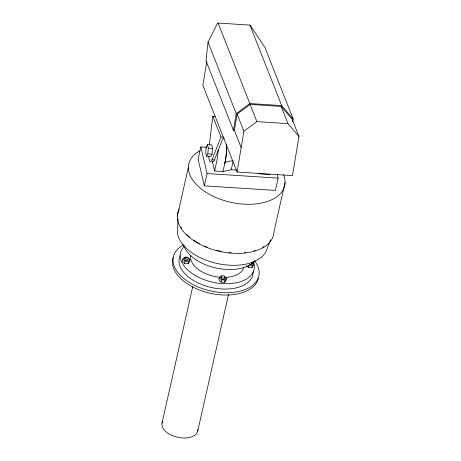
<?xml version="1.0" encoding="UTF-8"?>
<svg xmlns="http://www.w3.org/2000/svg" width="461" height="461" viewBox="0 0 461 461"><rect width="100%" height="100%" fill="white"/><g stroke="black" fill="none" stroke-linecap="round" stroke-linejoin="round"><path stroke-width="0.69" d="M178.05 218.52L177.669 227.872A45.95 26.289 12.7 0 0 217.154 263.479A45.95 26.289 12.7 0 0 267.415 247.626L270.642 240.043M206.488 156.227L207.802 153.928L208.303 148.154L207.49 144.679L211.72 144.95L212.533 148.425L212.031 154.199L210.717 156.498L206.488 156.227L205.675 152.752L206.176 146.978L207.49 144.679M292.723 121.739L293.179 119.007L264.891 47.362L250.432 25.707L249.914 25.101L218.065 23.05L217.379 23.557L208.026 42.182L205.992 60.794L233.456 130.348L234.378 130.405L241.172 147.606M209.294 144.973L212.815 116.31L215.154 116.466M206.799 61.549L202.828 85.256L237.087 172.011L292.447 175.578L298.987 136.502L292.199 119.301L281.175 106.428L250.087 104.428L237.115 114.074L234.378 130.405M233.456 130.348L236.251 113.665L208.026 42.182M237.087 172.011L243.904 131.276L237.115 114.074M177.318 216.249L188.382 167.136M206.609 147.284L200.869 146.915L198.103 159.195L204.332 185.835L275.355 190.41L278.121 178.13L277.303 174.627M182.787 259.111L182.291 261.329L184.538 263.358L188.134 263.588L189.488 261.796L189.99 259.578L187.742 257.549L184.141 257.319L182.787 259.111L185.034 261.139L188.635 261.37L189.99 259.578M184.538 263.358L185.034 261.139M204.332 185.835L207.098 173.555L200.869 146.915M188.134 263.588L188.635 261.37M236.798 170.109L231.215 169.746L222.945 171.527L214.572 170.991L216.658 161.725A18.336 4.016 -86.3 0 0 218.162 150.182M162.013 423.1L192.79 286.517M222.945 171.527L225.031 162.26A18.336 4.016 -86.3 0 0 226.633 144.714M231.215 169.746L233.007 161.805M221.827 276.11L220.629 276.035L219.275 277.827L218.773 280.052L221.021 282.074L224.622 282.305L225.976 280.513L226.478 278.294L224.23 276.266M221.021 282.074L221.522 279.856L219.275 277.827M224.622 282.305L225.124 280.086L226.478 278.294M197.757 430.966L228.535 294.389M253.752 263.542L253.256 265.761L251.902 267.553L248.3 267.322L248.802 265.104L252.398 265.334L253.752 263.542L252.403 262.326M251.902 267.553L252.398 265.334M285.071 182.47L274.001 231.583A49.154 28.121 12.7 0 1 218.583 251.147A49.154 28.121 12.7 0 1 179.162 209.144M224.657 163.632L225.031 162.26L233.306 160.48M224.311 138.577L222.882 138.484L214.411 160.002L211.968 159.84L220.969 136.975L212.815 116.31M236.251 113.665L249.85 103.552L281.7 105.598L293.179 119.007M243.904 131.276L256.881 121.623L287.964 123.629L298.987 136.502M220.969 136.975L223.314 137.124M208.303 148.154L212.533 148.425M207.802 153.928L212.031 154.199M269.65 174.535L260.649 173.953L258.022 173.123M207.098 173.555L278.121 178.13M221.522 279.856L225.124 280.086M246.502 265.697L248.3 267.322M249.914 25.101L281.7 105.598M281.175 106.428L287.964 123.629M218.065 23.05L249.85 103.552M250.087 104.428L256.881 121.623M212.342 161.442L214.572 170.991M211.968 159.84A11.237 2.461 -86.3 0 1 208.718 156.4M214.411 160.002A11.237 2.461 -86.3 0 1 212.423 161.604M226.605 144.76A18.215 3.993 -86.3 0 1 225.014 162.186M283.624 174.834A49.154 28.121 12.7 0 1 225.821 201.031A49.154 28.121 12.7 0 1 199.774 150.856M270.763 239.899A48.538 27.769 12.7 0 1 269.973 241.028M263.865 246.543A48.538 27.769 12.7 0 1 262.776 247.211M255.152 250.513A48.538 27.769 12.7 0 1 253.919 250.888M245.846 252.513A48.538 27.769 12.7 0 1 244.428 252.674M231.065 252.772A48.538 27.769 12.7 0 1 228.99 252.576M221.338 251.389A48.538 27.769 12.7 0 1 219.966 251.101M219.286 250.945A48.538 27.769 12.7 0 1 216.549 250.271M207.22 247.211A48.538 27.769 12.7 0 1 204.546 246.093M199.423 243.592A48.538 27.769 12.7 0 1 194.012 240.337M189.598 237.04A48.538 27.769 12.7 0 1 186.532 234.257M181.761 228.472A48.538 27.769 12.7 0 1 180.989 227.221M254.749 260.817A38.09 21.794 12.7 0 1 216.272 268.077A38.09 21.794 12.7 0 1 183.743 245.431M243.84 266.971A27.205 15.565 12.7 0 1 224.495 277.436M220.381 277.303A27.205 15.565 12.7 0 1 190.71 255.273M253.521 261.836A37.721 21.581 12.7 0 1 212.319 282.126A37.721 21.581 12.7 0 1 184.423 246.03M253.175 271.731A37.721 21.581 12.7 0 1 211.651 287.572A37.721 21.581 12.7 0 1 180.13 255.653M254.616 260.782A43.824 25.073 12.7 0 1 240.123 291.185A43.824 25.073 12.7 0 1 183.657 278.415A43.824 25.073 12.7 0 1 183.766 244.756M258.35 278.162A43.824 25.073 12.7 0 1 208.747 292.896A43.824 25.073 12.7 0 1 173.296 257.428M252 263.07A1.85 1.06 12.7 0 1 250.11 264.28M224.726 277.966A1.942 1.112 12.7 0 1 222.744 279.233A1.942 1.112 12.7 0 1 221.441 277.245M187.909 259.191A1.85 1.06 12.7 0 1 186.256 260.448A1.85 1.06 12.7 0 1 184.55 258.713M252.3 262.637A1.85 1.06 12.7 0 1 252.063 262.851M251.735 263A1.85 1.06 12.7 0 1 251.326 263.081M252.409 262.102A1.85 1.06 12.7 0 1 252.415 262.384M197.884 429.594A18.302 10.47 12.7 0 1 177.739 437.282A18.302 10.47 12.7 0 1 162.445 421.792M221.753 277.366A1.942 1.112 12.7 0 0 225.026 277.574A1.942 1.112 12.7 0 0 222.98 275.73A1.942 1.112 12.7 0 0 221.753 277.366M185.091 258.558A1.85 1.06 12.7 0 0 188.209 258.759A1.85 1.06 12.7 0 0 186.261 257.007A1.85 1.06 12.7 0 0 185.091 258.558"/></g></svg>
